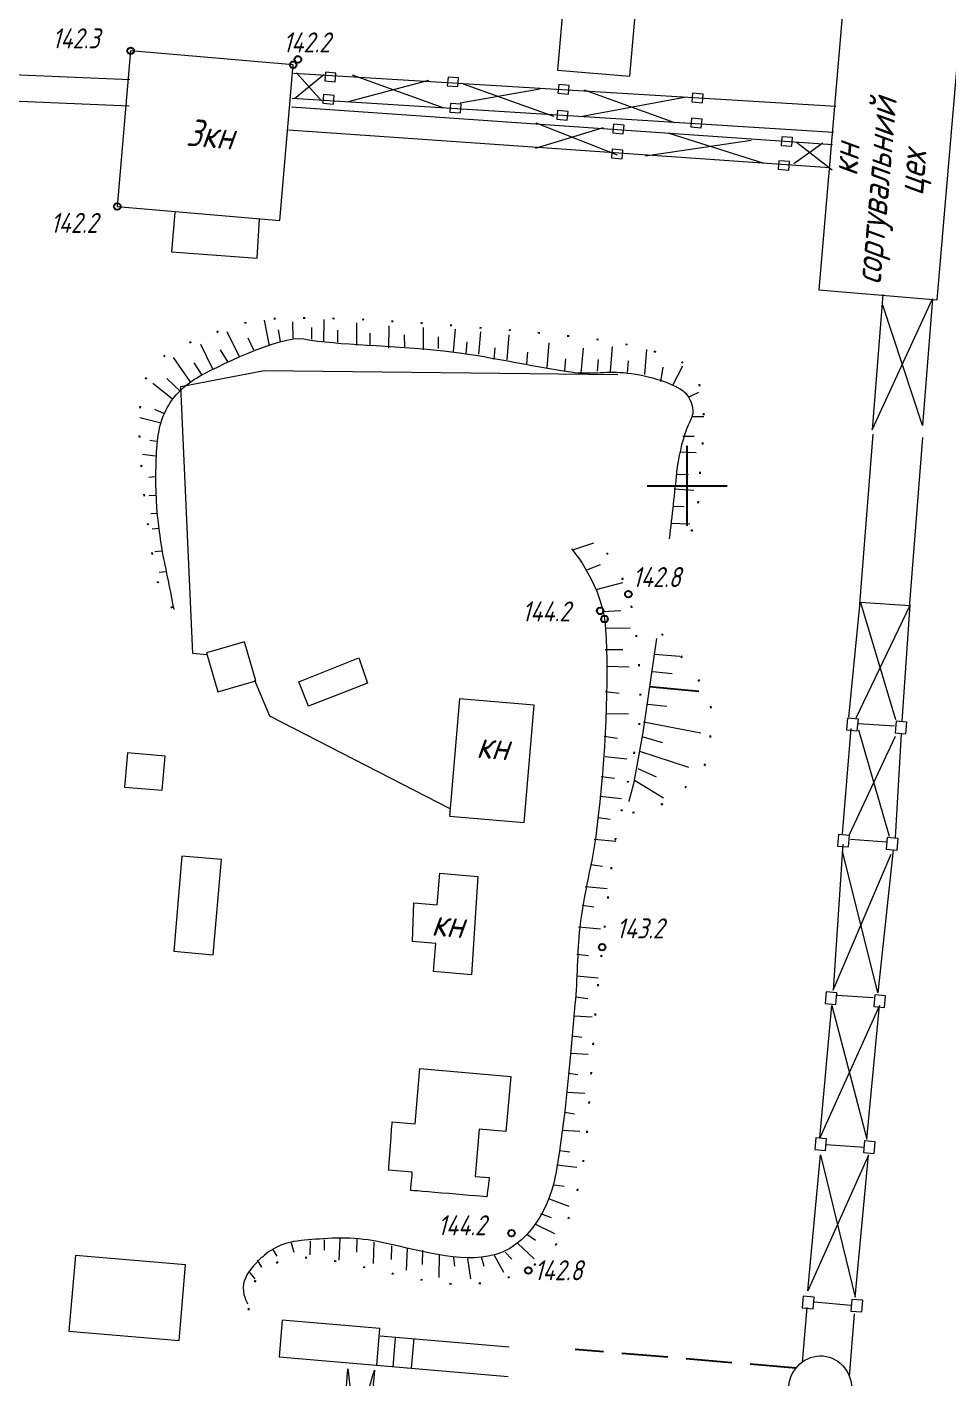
# Model space of a CAD drawing. Header units: millimetres. Extents: x 0 to 841, y 0 to 594.
# Drawn here: x 605.1 to 655.2, y 213.6 to 287.1 of the extents above; entities that cross this region are included whole.
import ezdxf
from ezdxf.lldxf.tags import DXFTag

# ---------------------------------------------------------------- set-up
doc = ezdxf.new("R2010")
doc.units = ezdxf.units.MM
doc.linetypes.add('AHIDDEN4', pattern=[7, 5, -2])
doc.linetypes.add('KONTUR', pattern=[1.5, 0, -1.5])
for name, color, linetype in [('00_доповнення_топоплан', 7, 'Continuous'), ('0_завод', 7, 'Continuous'), ('кресты', 7, 'Continuous'), ('ПИКЕТЫ', 7, 'Continuous'), ('РЕЛЬЕФ', 7, 'Continuous')]:
    doc.layers.add(name, color=color, linetype=linetype)
doc.styles.add('Такие дела', font='GOST_A.TTF', dxfattribs={"oblique": 15})
tags = doc.linetypes.add('New Line37', pattern=[0.8, 0.5, -0.3]).pattern_tags.tags
tags[6:7] = [DXFTag(74, 4), DXFTag(75, 0), DXFTag(340, '0'), DXFTag(46, 1.0), DXFTag(50, 0.0), DXFTag(44, 0.0), DXFTag(45, 0.0)]
tags[4:5] = [DXFTag(74, 4), DXFTag(75, 0), DXFTag(340, '0'), DXFTag(46, 1.0), DXFTag(50, 0.0), DXFTag(44, 0.0), DXFTag(45, 0.0)]

msp = doc.modelspace()

# ---------------------------------------------------------------- linework, layer by layer
at = {"layer": '00_доповнення_топоплан', "color": 7, "linetype": 'AHIDDEN4', "lineweight": -3, "ltscale": 0.5, "flags": 128}
msp.add_lwpolyline([(646.882, 214.154), (634.871, 215.17)], dxfattribs=at)
at = {"layer": '00_доповнення_топоплан', "color": 7, "linetype": 'Continuous'}
for centre in [(610.692, 285.797), (619.53, 285.038), (609.965, 277.325), (637.766, 256.244), (636.468, 254.895), (636.338, 237.054)]:
    msp.add_circle(centre, 0.181, dxfattribs=at)
at = {"layer": '0_завод', "lineweight": 15}
for p, q in [((634.262, 288.877), (633.907, 284.745)), ((637.848, 284.407), (638.203, 288.539)), ((649.435, 288.091), (648.123, 272.803)), ((654.556, 272.251), (655.869, 287.538)), ((610.692, 285.797), (609.965, 277.325)), ((619.53, 285.038), (610.692, 285.797)), ((618.803, 276.566), (619.53, 285.038)), ((621.286, 284.624), (621.246, 284.154)), ((621.861, 284.575), (621.286, 284.624)), ((621.821, 284.104), (621.861, 284.575)), ((627.955, 284.368), (627.914, 283.897)), ((628.53, 284.318), (627.955, 284.368)), ((633.907, 284.745), (637.848, 284.407)), ((633.907, 284.745), (633.907, 284.745)), ((621.246, 284.154), (621.821, 284.104)), ((621.246, 284.154), (621.246, 284.154)), ((627.914, 283.897), (628.49, 283.848)), ((627.914, 283.897), (627.914, 283.897)), ((628.49, 283.848), (628.53, 284.318)), ((633.978, 283.956), (633.938, 283.486)), ((634.553, 283.907), (633.978, 283.956)), ((634.513, 283.436), (634.553, 283.907)), ((621.183, 283.421), (621.142, 282.951)), ((621.142, 282.951), (621.718, 282.901)), ((621.142, 282.951), (621.142, 282.951)), ((621.758, 283.372), (621.183, 283.421)), ((621.718, 282.901), (621.758, 283.372)), ((628.095, 282.933), (628.055, 282.463)), ((628.67, 282.884), (628.095, 282.933)), ((628.63, 282.413), (628.67, 282.884)), ((633.938, 283.486), (634.513, 283.436)), ((633.938, 283.486), (633.938, 283.486)), ((641.261, 283.489), (641.22, 283.019)), ((641.22, 283.019), (641.796, 282.969)), ((641.22, 283.019), (641.22, 283.019)), ((641.836, 283.44), (641.261, 283.489)), ((641.796, 282.969), (641.836, 283.44)), ((628.055, 282.463), (628.63, 282.413)), ((628.055, 282.463), (628.055, 282.463)), ((633.909, 282.54), (633.869, 282.069)), ((634.484, 282.49), (633.909, 282.54)), ((634.444, 282.02), (634.484, 282.49)), ((641.196, 282.125), (641.156, 281.654)), ((641.772, 282.076), (641.196, 282.125)), ((633.869, 282.069), (634.444, 282.02)), ((633.869, 282.069), (633.869, 282.069)), ((636.954, 281.804), (636.914, 281.334)), ((637.529, 281.755), (636.954, 281.804)), ((637.489, 281.284), (637.529, 281.755)), ((641.156, 281.654), (641.731, 281.605)), ((641.156, 281.654), (641.156, 281.654)), ((641.731, 281.605), (641.772, 282.076)), ((636.914, 281.334), (637.489, 281.284)), ((636.914, 281.334), (636.914, 281.334)), ((646.115, 281.123), (646.075, 280.653)), ((646.075, 280.653), (646.65, 280.603)), ((646.075, 280.653), (646.075, 280.653)), ((646.691, 281.074), (646.115, 281.123)), ((646.65, 280.603), (646.691, 281.074)), ((636.89, 280.44), (636.849, 279.969)), ((636.849, 279.969), (637.425, 279.92)), ((636.849, 279.969), (636.849, 279.969)), ((637.465, 280.391), (636.89, 280.44)), ((637.425, 279.92), (637.465, 280.391)), ((645.951, 279.82), (645.91, 279.35)), ((645.91, 279.35), (646.486, 279.3)), ((645.91, 279.35), (645.91, 279.35)), ((646.526, 279.771), (645.951, 279.82)), ((646.486, 279.3), (646.526, 279.771)), ((609.965, 277.325), (618.803, 276.566)), ((609.965, 277.325), (609.965, 277.325)), ((648.123, 272.803), (654.556, 272.251)), ((648.123, 272.803), (648.123, 272.803)), ((614.825, 270.272), (614.825, 270.272)), ((628.583, 250.55), (628.035, 244.177)), ((632.638, 250.202), (628.583, 250.55)), ((632.091, 243.829), (632.638, 250.202)), ((649.686, 249.503), (649.632, 248.872)), ((650.276, 249.453), (649.686, 249.503)), ((650.221, 248.821), (650.276, 249.453)), ((652.333, 249.334), (652.279, 248.702)), ((652.922, 249.284), (652.333, 249.334)), ((652.868, 248.652), (652.922, 249.284)), ((649.632, 248.872), (650.221, 248.821)), ((649.632, 248.872), (649.632, 248.872)), ((652.279, 248.702), (652.868, 248.652)), ((652.279, 248.702), (652.279, 248.702)), ((610.525, 247.613), (610.366, 245.758)), ((612.573, 247.438), (610.525, 247.613)), ((612.413, 245.582), (612.573, 247.438)), ((610.366, 245.758), (612.413, 245.582)), ((610.366, 245.758), (610.366, 245.758)), ((628.035, 244.177), (632.091, 243.829)), ((628.035, 244.177), (628.035, 244.177)), ((649.201, 243.181), (649.147, 242.549)), ((649.791, 243.13), (649.201, 243.181)), ((649.147, 242.549), (649.736, 242.499)), ((649.147, 242.549), (649.147, 242.549)), ((649.736, 242.499), (649.791, 243.13)), ((651.848, 243.012), (651.794, 242.38)), ((652.438, 242.961), (651.848, 243.012)), ((652.383, 242.329), (652.438, 242.961)), ((613.481, 241.999), (613.037, 236.824)), ((615.627, 241.815), (613.481, 241.999)), ((615.182, 236.64), (615.627, 241.815)), ((651.794, 242.38), (652.383, 242.329)), ((651.794, 242.38), (651.794, 242.38)), ((613.037, 236.824), (615.182, 236.64)), ((613.037, 236.824), (613.037, 236.824)), ((648.524, 234.618), (648.47, 233.987)), ((649.114, 234.568), (648.524, 234.618)), ((649.059, 233.936), (649.114, 234.568)), ((651.171, 234.449), (651.117, 233.817)), ((651.76, 234.398), (651.171, 234.449)), ((651.706, 233.767), (651.76, 234.398)), ((648.47, 233.987), (649.059, 233.936)), ((648.47, 233.987), (648.47, 233.987)), ((651.117, 233.817), (651.706, 233.767)), ((651.117, 233.817), (651.117, 233.817)), ((647.959, 226.683), (647.904, 226.051)), ((648.548, 226.632), (647.959, 226.683)), ((648.494, 226), (648.548, 226.632)), ((650.605, 226.513), (650.551, 225.882)), ((651.195, 226.463), (650.605, 226.513)), ((651.141, 225.831), (651.195, 226.463)), ((647.904, 226.051), (648.494, 226)), ((647.904, 226.051), (647.904, 226.051)), ((650.551, 225.882), (651.141, 225.831)), ((650.551, 225.882), (650.551, 225.882)), ((607.685, 220.282), (607.332, 216.168)), ((613.675, 219.767), (607.685, 220.282)), ((613.322, 215.654), (613.675, 219.767)), ((647.276, 218.063), (647.222, 217.431)), ((647.866, 218.012), (647.276, 218.063)), ((647.812, 217.38), (647.866, 218.012)), ((649.923, 217.894), (649.869, 217.262)), ((650.513, 217.843), (649.923, 217.894)), ((650.459, 217.211), (650.513, 217.843)), ((647.222, 217.431), (647.812, 217.38)), ((647.222, 217.431), (647.222, 217.431)), ((649.869, 217.262), (650.459, 217.211)), ((649.869, 217.262), (649.869, 217.262)), ((607.332, 216.168), (613.322, 215.654)), ((607.332, 216.168), (607.332, 216.168))]:
    msp.add_line(p, q, dxfattribs=at)
msp.add_lwpolyline([(639.301, 253.837), (638.553, 248.723), (638.048, 245.934), (637.786, 244.985), (637.771, 244.954)], dxfattribs=at)
msp.add_ellipse((648.199, 212.998), major_axis=(0.156, 1.818), ratio=0.941158, dxfattribs=at)
for points in [[(610.656, 284.213), (610.656, 284.213), (592.347, 284.992), (592.347, 284.992)], [(649.049, 282.768), (649.049, 282.768), (619.542, 284.563), (619.542, 284.563)], [(619.598, 283.204), (619.598, 283.204), (621.193, 284.506), (621.193, 284.506)], [(621.071, 283.078), (621.071, 283.078), (619.717, 284.588), (619.717, 284.588)], [(627.691, 282.689), (627.691, 282.689), (622.763, 284.461), (622.763, 284.461)], [(622.551, 283.041), (622.551, 283.041), (626.921, 284.194), (626.921, 284.194)], [(628.615, 282.97), (628.615, 282.97), (632.95, 283.722), (632.95, 283.722)], [(633.72, 282.217), (633.72, 282.217), (628.792, 283.989), (628.792, 283.989)], [(640.3, 281.877), (640.3, 281.877), (635.372, 283.649), (635.372, 283.649)], [(610.605, 282.776), (610.605, 282.776), (592.295, 283.555), (592.295, 283.555)], [(648.927, 281.356), (648.927, 281.356), (619.478, 283.199), (619.478, 283.199)], [(635.16, 282.228), (635.16, 282.228), (640.824, 283.271), (640.824, 283.271)], [(648.869, 280.676), (648.869, 280.676), (619.438, 282.728), (619.438, 282.728)], [(648.709, 279.425), (648.709, 279.425), (619.277, 281.478), (619.277, 281.478)], [(632.719, 280.504), (632.719, 280.504), (636.412, 281.626), (636.412, 281.626)], [(637.182, 280.121), (637.182, 280.121), (632.745, 281.851), (632.745, 281.851)], [(638.707, 280.08), (638.707, 280.08), (644.445, 280.937), (644.445, 280.937)], [(645.145, 279.663), (645.145, 279.663), (639.938, 281.323), (639.938, 281.323)], [(646.764, 279.659), (646.764, 279.659), (648.344, 280.782), (648.344, 280.782)], [(648.846, 279.3), (648.846, 279.3), (646.908, 280.815), (646.908, 280.815)], [(613.098, 277.003), (613.098, 277.003), (612.914, 274.859), (612.914, 274.859)], [(612.914, 274.859), (612.914, 274.859), (617.573, 274.512), (617.573, 274.512)], [(617.947, 271.152), (617.947, 271.152), (618.223, 269.758), (618.223, 269.758)], [(621.204, 271.177), (621.204, 271.177), (621.191, 269.96), (621.191, 269.96)], [(615.917, 270.535), (615.917, 270.535), (616.59, 269.167), (616.59, 269.167)], [(618.724, 270.629), (618.724, 270.629), (618.82, 269.981), (618.82, 269.981)], [(619.49, 271.05), (619.49, 271.05), (619.505, 270.166), (619.505, 270.166)], [(620.529, 270.748), (620.529, 270.748), (620.534, 270.108), (620.534, 270.108)], [(621.945, 270.596), (621.945, 270.596), (621.951, 269.956), (621.951, 269.956)], [(622.983, 270.994), (622.983, 270.994), (622.97, 269.777), (622.97, 269.777)], [(623.697, 270.446), (623.697, 270.446), (623.702, 269.806), (623.702, 269.806)], [(624.735, 270.844), (624.735, 270.844), (624.721, 269.627), (624.721, 269.627)], [(626.612, 270.744), (626.612, 270.744), (626.599, 269.527), (626.599, 269.527)], [(628.338, 270.656), (628.338, 270.656), (628.235, 269.447), (628.235, 269.447)], [(629.725, 270.507), (629.725, 270.507), (629.621, 269.298), (629.621, 269.298)], [(614.27, 267.994), (615.226, 268.557), (618.863, 270.353), (620.115, 270.126)], [(614.488, 269.835), (614.488, 269.835), (615.161, 268.468), (615.161, 268.468)], [(617.074, 270.192), (617.074, 270.192), (617.382, 269.526), (617.382, 269.526)], [(620.115, 270.126), (622.017, 269.782), (624.854, 269.791), (627.704, 269.48)], [(625.574, 270.345), (625.574, 270.345), (625.58, 269.705), (625.58, 269.705)], [(627.421, 270.248), (627.421, 270.248), (627.427, 269.608), (627.427, 269.608)], [(628.979, 269.962), (628.979, 269.962), (628.924, 269.327), (628.924, 269.327)], [(630.503, 269.648), (630.503, 269.648), (630.448, 269.013), (630.448, 269.013)], [(631.262, 270.345), (631.262, 270.345), (631.146, 268.984), (631.146, 268.984)], [(633.446, 269.913), (633.446, 269.913), (633.329, 268.553), (633.329, 268.553)], [(636.885, 269.707), (636.885, 269.707), (636.768, 268.347), (636.768, 268.347)], [(612.996, 269.11), (612.996, 269.11), (613.919, 267.813), (613.919, 267.813)], [(615.557, 269.53), (615.557, 269.53), (615.985, 268.854), (615.985, 268.854)], [(627.704, 269.48), (630.066, 269.222), (632.384, 268.648), (634.659, 268.33)], [(632.277, 269.405), (632.277, 269.405), (632.222, 268.77), (632.222, 268.77)], [(634.339, 269.041), (634.339, 269.041), (634.284, 268.406), (634.284, 268.406)], [(635.304, 269.627), (635.304, 269.627), (635.188, 268.266), (635.188, 268.266)], [(636.126, 269.011), (636.126, 269.011), (636.071, 268.376), (636.071, 268.376)], [(637.754, 268.933), (637.754, 268.933), (637.7, 268.298), (637.7, 268.298)], [(638.753, 269.547), (638.753, 269.547), (638.636, 268.187), (638.636, 268.187)], [(614.128, 268.83), (614.128, 268.83), (614.557, 268.154), (614.557, 268.154)], [(639.637, 268.586), (639.637, 268.586), (639.508, 267.803), (639.508, 267.803)], [(640.712, 268.638), (640.712, 268.638), (640.192, 267.621), (640.192, 267.621)], [(611.903, 267.712), (611.903, 267.712), (612.958, 266.89), (612.958, 266.89)], [(612.461, 265.917), (612.789, 266.772), (613.43, 267.5), (614.27, 267.994)], [(612.656, 267.982), (612.656, 267.982), (613.386, 267.28), (613.386, 267.28)], [(614.083, 253.013), (614.083, 253.013), (613.413, 267.53), (613.413, 267.53)], [(641.576, 267.204), (641.576, 267.204), (641.061, 266.959), (641.061, 266.959)], [(611.994, 266.303), (611.994, 266.303), (612.522, 266.075), (612.522, 266.075)], [(611.195, 265.854), (611.195, 265.854), (612.358, 265.571), (612.358, 265.571)], [(612.065, 262.733), (612.084, 263.819), (612.088, 264.948), (612.461, 265.917)], [(641.863, 265.882), (641.863, 265.882), (641.247, 265.893), (641.247, 265.893)], [(611.728, 264.62), (611.728, 264.62), (612.088, 264.559), (612.088, 264.559)], [(641.34, 264.815), (641.34, 264.815), (640.724, 264.826), (640.724, 264.826)], [(651.069, 264.948), (651.069, 264.948), (650.333, 255.696), (650.333, 255.696)], [(653.774, 264.774), (653.774, 264.774), (653.037, 255.522), (653.037, 255.522)], [(611.329, 263.862), (611.329, 263.862), (612.051, 263.77), (612.051, 263.77)], [(641.451, 263.94), (641.451, 263.94), (640.589, 263.972), (640.589, 263.972)], [(611.678, 262.614), (611.678, 262.614), (612.045, 262.644), (612.045, 262.644)], [(612.556, 257.909), (612.545, 257.964), (612.023, 260.266), (612.065, 262.733)], [(641.038, 262.74), (641.038, 262.74), (640.422, 262.751), (640.422, 262.751)], [(611.683, 261.609), (611.683, 261.609), (612.05, 261.638), (612.05, 261.638)], [(641.335, 261.88), (641.335, 261.88), (640.262, 261.961), (640.262, 261.961)], [(640.796, 261), (640.796, 261), (640.18, 261.01), (640.18, 261.01)], [(611.781, 260.626), (611.781, 260.626), (612.148, 260.655), (612.148, 260.655)], [(641.116, 260.046), (641.116, 260.046), (640.071, 260.093), (640.071, 260.093)], [(611.862, 259.796), (611.862, 259.796), (612.229, 259.826), (612.229, 259.826)], [(634.666, 258.729), (634.741, 258.596), (636.376, 256.77), (636.53, 254.337)], [(635.868, 259.013), (635.868, 259.013), (634.728, 258.646), (634.728, 258.646)], [(612, 258.566), (612, 258.566), (612.367, 258.596), (612.367, 258.596)], [(613.058, 255.419), (612.89, 256.249), (612.723, 257.079), (612.556, 257.909)], [(612.238, 257.449), (612.238, 257.449), (612.606, 257.479), (612.606, 257.479)], [(636.241, 257.836), (636.241, 257.836), (635.497, 257.543), (635.497, 257.543)], [(637.453, 256.868), (637.453, 256.868), (635.988, 256.486), (635.988, 256.486)], [(649.756, 249.559), (649.756, 249.559), (650.369, 255.811), (650.369, 255.811)], [(650.369, 255.811), (650.369, 255.811), (653.068, 255.638), (653.068, 255.638)], [(652.319, 249.406), (652.319, 249.406), (650.42, 255.781), (650.42, 255.781)], [(653.083, 255.674), (653.083, 255.674), (652.64, 249.343), (652.64, 249.343)], [(637.365, 255.342), (637.365, 255.342), (636.339, 255.289), (636.339, 255.289)], [(636.53, 254.337), (636.704, 251.591), (636.541, 247.567), (636.036, 243.407)], [(637.866, 254.392), (637.866, 254.392), (636.542, 254.386), (636.542, 254.386)], [(614.814, 252.95), (614.814, 252.95), (614.083, 253.013), (614.083, 253.013)], [(614.823, 253.048), (614.823, 253.048), (615.427, 250.93), (615.427, 250.93)], [(619.846, 251.486), (619.846, 251.486), (623.101, 252.78), (623.101, 252.78)], [(623.101, 252.78), (623.101, 252.78), (623.573, 251.412), (623.573, 251.412)], [(637.463, 253.216), (637.463, 253.216), (636.507, 253.223), (636.507, 253.223)], [(640.561, 252.864), (640.561, 252.864), (639.182, 252.971), (639.182, 252.971)], [(637.814, 252.279), (637.814, 252.279), (636.601, 252.307), (636.601, 252.307)], [(640.14, 251.912), (640.14, 251.912), (639.1, 252.021), (639.1, 252.021)], [(615.427, 250.93), (615.427, 250.93), (617.493, 251.54), (617.493, 251.54)], [(637.259, 250.836), (637.259, 250.836), (636.526, 250.931), (636.526, 250.931)], [(639.865, 250.144), (639.865, 250.144), (638.825, 250.253), (638.825, 250.253)], [(628.07, 244.566), (628.07, 244.566), (618.261, 249.614), (618.261, 249.614)], [(637.766, 249.713), (637.766, 249.713), (636.553, 249.741), (636.553, 249.741)], [(641.714, 248.687), (641.714, 248.687), (638.588, 249.284), (638.588, 249.284)], [(650.288, 249.215), (650.288, 249.215), (652.251, 249.085), (652.251, 249.085)], [(637.179, 248.402), (637.179, 248.402), (636.446, 248.497), (636.446, 248.497)], [(639.633, 248.155), (639.633, 248.155), (638.519, 248.487), (638.519, 248.487)], [(649.875, 248.944), (649.875, 248.944), (649.403, 243.221), (649.403, 243.221)], [(649.793, 243.17), (649.793, 243.17), (652.295, 248.515), (652.295, 248.515)], [(651.966, 243.068), (651.966, 243.068), (650.303, 248.849), (650.303, 248.849)], [(652.607, 248.646), (652.607, 248.646), (652.287, 243.005), (652.287, 243.005)], [(641.061, 246.828), (641.061, 246.828), (638.389, 247.695), (638.389, 247.695)], [(637.687, 247.279), (637.687, 247.279), (636.502, 247.391), (636.502, 247.391)], [(637.013, 246.213), (637.013, 246.213), (636.28, 246.308), (636.28, 246.308)], [(639.288, 246.301), (639.288, 246.301), (638.308, 246.744), (638.308, 246.744)], [(639.683, 245.154), (639.683, 245.154), (638.099, 246.113), (638.099, 246.113)], [(637.394, 245.122), (637.394, 245.122), (636.209, 245.234), (636.209, 245.234)], [(636.779, 243.987), (636.779, 243.987), (636.131, 244.075), (636.131, 244.075)], [(636.036, 243.407), (635.819, 241.619), (635.333, 239.995), (635.124, 238.124)], [(637.086, 242.794), (637.086, 242.794), (635.902, 242.906), (635.902, 242.906)], [(649.43, 242.645), (649.43, 242.645), (648.908, 234.712), (648.908, 234.712)], [(649.843, 242.917), (649.843, 242.917), (651.806, 242.786), (651.806, 242.786)], [(652.162, 242.347), (652.162, 242.347), (651.331, 234.557), (651.331, 234.557)], [(627.367, 239.359), (627.367, 239.359), (627.514, 241.065), (627.514, 241.065)], [(627.514, 241.065), (627.514, 241.065), (629.584, 240.888), (629.584, 240.888)], [(636.365, 241.43), (636.365, 241.43), (635.718, 241.518), (635.718, 241.518)], [(629.584, 240.888), (629.584, 240.888), (629.234, 235.54), (629.234, 235.54)], [(636.607, 240.222), (636.607, 240.222), (635.422, 240.334), (635.422, 240.334)], [(626.096, 239.468), (626.096, 239.468), (627.367, 239.359), (627.367, 239.359)], [(635.895, 239.224), (635.895, 239.224), (635.248, 239.312), (635.248, 239.312)], [(635.124, 238.124), (634.968, 236.727), (634.998, 235.336), (634.862, 233.943)], [(636.246, 238.028), (636.246, 238.028), (635.061, 238.14), (635.061, 238.14)], [(635.603, 236.571), (635.603, 236.571), (634.955, 236.658), (634.955, 236.658)], [(636.124, 235.359), (636.124, 235.359), (634.94, 235.472), (634.94, 235.472)], [(649.116, 234.445), (649.116, 234.445), (651.079, 234.315), (651.079, 234.315)], [(634.862, 233.943), (634.51, 230.341), (634.368, 227.918), (633.838, 224.828)], [(635.554, 234.242), (635.554, 234.242), (634.907, 234.33), (634.907, 234.33)], [(648.173, 226.672), (648.173, 226.672), (648.827, 233.882), (648.827, 233.882)], [(651.435, 233.876), (651.435, 233.876), (648.173, 226.672), (648.173, 226.672)], [(635.792, 233.25), (635.792, 233.25), (634.84, 233.299), (634.84, 233.299)], [(635.243, 232.13), (635.243, 232.13), (634.703, 232.209), (634.703, 232.209)], [(635.575, 231.216), (635.575, 231.216), (634.622, 231.265), (634.622, 231.265)], [(626.17, 227.448), (626.17, 227.448), (626.427, 230.443), (626.427, 230.443)], [(626.427, 230.443), (626.427, 230.443), (631.364, 230.019), (631.364, 230.019)], [(631.364, 230.019), (631.364, 230.019), (631.107, 227.024), (631.107, 227.024)], [(635.026, 230.097), (635.026, 230.097), (634.485, 230.175), (634.485, 230.175)], [(635.393, 229.093), (635.393, 229.093), (634.44, 229.142), (634.44, 229.142)], [(634.843, 227.974), (634.843, 227.974), (634.303, 228.052), (634.303, 228.052)], [(624.92, 227.555), (624.92, 227.555), (626.17, 227.448), (626.17, 227.448)], [(629.659, 227.148), (629.659, 227.148), (629.439, 224.581), (629.439, 224.581)], [(631.107, 227.024), (631.107, 227.024), (629.659, 227.148), (629.659, 227.148)], [(635.128, 227.021), (635.128, 227.021), (634.176, 227.07), (634.176, 227.07)], [(648.513, 226.313), (648.513, 226.313), (650.603, 226.172), (650.603, 226.172)], [(634.579, 225.901), (634.579, 225.901), (634.039, 225.98), (634.039, 225.98)], [(647.523, 218.353), (647.523, 218.353), (648.225, 225.75), (648.225, 225.75)], [(650.833, 225.744), (650.833, 225.744), (647.523, 218.353), (647.523, 218.353)], [(633.838, 224.828), (633.539, 223.085), (632.443, 220.663), (630.147, 220.237)], [(634.961, 225.069), (634.961, 225.069), (633.864, 225.196), (633.864, 225.196)], [(629.439, 224.581), (629.439, 224.581), (630.196, 224.516), (630.196, 224.516)], [(634.267, 224.027), (634.267, 224.027), (633.727, 224.106), (633.727, 224.106)], [(634.541, 222.945), (634.541, 222.945), (633.468, 223.35), (633.468, 223.35)], [(633.766, 221.457), (633.766, 221.457), (632.704, 221.99), (632.704, 221.99)], [(633.583, 222.336), (633.583, 222.336), (633.011, 222.547), (633.011, 222.547)], [(622.036, 220.023), (622.036, 220.023), (622.086, 221.195), (622.086, 221.195)], [(623.001, 220.458), (623.001, 220.458), (623.014, 221.202), (623.014, 221.202)], [(632.721, 221.093), (632.721, 221.093), (632.246, 221.425), (632.246, 221.425)], [(618.668, 220.247), (618.668, 220.247), (618.434, 220.623), (618.434, 220.623)], [(619.592, 220.448), (619.592, 220.448), (619.433, 220.948), (619.433, 220.948)], [(620.464, 220.309), (620.464, 220.309), (620.477, 221.053), (620.477, 221.053)], [(621.242, 220.566), (621.242, 220.566), (621.24, 221.138), (621.24, 221.138)], [(623.898, 219.841), (623.898, 219.841), (623.947, 221.014), (623.947, 221.014)], [(624.887, 220.059), (624.887, 220.059), (624.9, 220.803), (624.9, 220.803)], [(625.701, 219.492), (625.701, 219.492), (625.751, 220.665), (625.751, 220.665)], [(626.568, 219.785), (626.568, 219.785), (626.585, 220.572), (626.585, 220.572)], [(631.426, 220.081), (631.426, 220.081), (631.063, 220.468), (631.063, 220.468)], [(632.636, 220.106), (632.636, 220.106), (631.75, 220.927), (631.75, 220.927)], [(617.819, 219.65), (617.819, 219.65), (617.585, 220.026), (617.585, 220.026)], [(627.478, 219.08), (627.478, 219.08), (627.493, 220.342), (627.493, 220.342)], [(628.33, 219.698), (628.33, 219.698), (628.276, 220.167), (628.276, 220.167)], [(629.199, 219.019), (629.199, 219.019), (629.027, 220.124), (629.027, 220.124)], [(629.925, 219.691), (629.925, 219.691), (629.768, 220.212), (629.768, 220.212)], [(630.997, 219.361), (630.997, 219.361), (630.486, 220.28), (630.486, 220.28)], [(617.462, 219.011), (617.462, 219.011), (617.181, 219.348), (617.181, 219.348)], [(647.883, 217.754), (647.883, 217.754), (649.866, 217.584), (649.866, 217.584)], [(624.253, 216.317), (624.253, 216.317), (618.935, 216.773), (618.935, 216.773)], [(647.235, 214.479), (647.235, 214.479), (647.491, 217.454), (647.491, 217.454)], [(649.799, 213.693), (649.799, 213.693), (650.058, 217.101), (650.058, 217.101)], [(624.081, 214.319), (624.081, 214.319), (624.253, 216.317), (624.253, 216.317)], [(631.279, 215.289), (631.279, 215.289), (624.273, 215.89), (624.273, 215.89)], [(625.085, 215.829), (625.085, 215.829), (624.946, 214.213), (624.946, 214.213)], [(626.087, 215.774), (626.087, 215.774), (625.948, 214.158), (625.948, 214.158)]]:
    msp.add_open_spline(points, degree=3, dxfattribs=at)
for points, knots in [([(617.573, 274.512), (617.573, 274.512), (617.573, 274.512), (617.705, 276.66), (617.705, 276.66)], [0.6666667, 0.6666667, 0.6666667, 0.6666667, 0.6666667, 1, 1, 1, 1]), ([(613.413, 267.53), (613.413, 267.53), (613.413, 267.53), (617.959, 268.418), (617.959, 268.418)], [0.5, 0.5, 0.5, 0.5, 0.5, 0.75, 0.75, 0.75, 0.75]), ([(617.959, 268.418), (617.959, 268.418), (617.959, 268.418), (637.195, 268.194), (637.195, 268.194)], [0.75, 0.75, 0.75, 0.75, 0.75, 1, 1, 1, 1]), ([(634.659, 268.33), (634.659, 268.33), (635.704, 268.183), (636.489, 268.379), (637.48, 268.294)], [0.53846154, 0.53846154, 0.53846154, 0.53846154, 0.53846155, 0.61538462, 0.61538462, 0.61538462, 0.61538462]), ([(637.48, 268.294), (637.48, 268.294), (638.676, 268.192), (640.037, 267.79), (640.738, 267.307)], [0.61538462, 0.61538462, 0.61538462, 0.61538462, 0.61538463, 0.69230769, 0.69230769, 0.69230769, 0.69230769]), ([(640.738, 267.307), (640.738, 267.307), (640.903, 267.193), (641.245, 266.829), (641.273, 266.193)], [0.69230769, 0.69230769, 0.69230769, 0.69230769, 0.6923077, 0.76923077, 0.76923077, 0.76923077, 0.76923077]), ([(641.273, 266.193), (641.273, 266.193), (641.287, 265.892), (641.045, 265.552), (640.907, 265.157)], [0.76923077, 0.76923077, 0.76923077, 0.76923077, 0.76923078, 0.84615385, 0.84615385, 0.84615385, 0.84615385]), ([(640.907, 265.157), (640.907, 265.157), (640.675, 264.499), (640.479, 263.71), (640.391, 262.855)], [0.84615385, 0.84615385, 0.84615385, 0.84615385, 0.84615386, 0.92307692, 0.92307692, 0.92307692, 0.92307692]), ([(640.391, 262.855), (640.391, 262.855), (640.278, 261.763), (640.141, 260.539), (639.989, 259.255)], [0.92307692, 0.92307692, 0.92307692, 0.92307692, 0.92307693, 1, 1, 1, 1]), ([(653.068, 255.638), (653.068, 255.638), (653.068, 255.638), (650.146, 249.508), (650.146, 249.508)], [0.6666667, 0.6666667, 0.6666667, 0.6666667, 0.6666667, 1, 1, 1, 1]), ([(616.889, 253.658), (616.889, 253.658), (616.889, 253.658), (614.823, 253.048), (614.823, 253.048)], [0.75, 0.75, 0.75, 0.75, 0.75, 1, 1, 1, 1]), ([(617.493, 251.54), (617.493, 251.54), (617.493, 251.54), (616.889, 253.658), (616.889, 253.658)], [0.5, 0.5, 0.5, 0.5, 0.5, 0.75, 0.75, 0.75, 0.75]), ([(618.261, 249.614), (618.261, 249.614), (618.261, 249.614), (617.44, 251.55), (617.44, 251.55)], [0.5, 0.5, 0.5, 0.5, 0.5, 1, 1, 1, 1]), ([(620.371, 250.162), (620.371, 250.162), (620.371, 250.162), (619.846, 251.486), (619.846, 251.486)], [0.75, 0.75, 0.75, 0.75, 0.75, 1, 1, 1, 1]), ([(623.573, 251.412), (623.573, 251.412), (623.573, 251.412), (620.371, 250.162), (620.371, 250.162)], [0.5, 0.5, 0.5, 0.5, 0.5, 0.75, 0.75, 0.75, 0.75]), ([(648.908, 234.712), (648.908, 234.712), (648.908, 234.712), (652.063, 242.102), (652.063, 242.102)], [0.5, 0.5, 0.5, 0.5, 0.5, 1, 1, 1, 1]), ([(651.331, 234.557), (651.331, 234.557), (651.331, 234.557), (649.42, 242.27), (649.42, 242.27)], [0.5, 0.5, 0.5, 0.5, 0.5, 1, 1, 1, 1]), ([(626.025, 237.352), (626.025, 237.352), (626.025, 237.352), (626.096, 239.468), (626.096, 239.468)], [0.875, 0.875, 0.875, 0.875, 0.875, 1, 1, 1, 1]), ([(627.295, 237.243), (627.295, 237.243), (627.295, 237.243), (626.025, 237.352), (626.025, 237.352)], [0.75, 0.75, 0.75, 0.75, 0.75, 0.875, 0.875, 0.875, 0.875]), ([(627.165, 235.718), (627.165, 235.718), (627.165, 235.718), (627.295, 237.243), (627.295, 237.243)], [0.625, 0.625, 0.625, 0.625, 0.625, 0.75, 0.75, 0.75, 0.75]), ([(629.234, 235.54), (629.234, 235.54), (629.234, 235.54), (627.165, 235.718), (627.165, 235.718)], [0.5, 0.5, 0.5, 0.5, 0.5, 0.625, 0.625, 0.625, 0.625]), ([(648.827, 233.882), (648.827, 233.882), (648.827, 233.882), (650.745, 226.614), (650.745, 226.614)], [0.5, 0.5, 0.5, 0.5, 0.5, 0.75, 0.75, 0.75, 0.75]), ([(650.745, 226.614), (650.745, 226.614), (650.745, 226.614), (651.435, 233.876), (651.435, 233.876)], [0.75, 0.75, 0.75, 0.75, 0.75, 1, 1, 1, 1]), ([(624.726, 224.919), (624.726, 224.919), (624.726, 224.919), (624.92, 227.555), (624.92, 227.555)], [0.91666667, 0.91666667, 0.91666667, 0.91666667, 0.91666668, 1, 1, 1, 1]), ([(648.225, 225.75), (648.225, 225.75), (648.225, 225.75), (650.102, 218.008), (650.102, 218.008)], [0.5, 0.5, 0.5, 0.5, 0.5, 0.75, 0.75, 0.75, 0.75]), ([(650.102, 218.008), (650.102, 218.008), (650.102, 218.008), (650.833, 225.744), (650.833, 225.744)], [0.75, 0.75, 0.75, 0.75, 0.75, 1, 1, 1, 1]), ([(626.01, 224.809), (626.01, 224.809), (626.01, 224.809), (624.726, 224.919), (624.726, 224.919)], [0.83333333, 0.83333333, 0.83333333, 0.83333333, 0.83333334, 0.91666667, 0.91666667, 0.91666667, 0.91666667]), ([(625.925, 223.822), (625.925, 223.822), (625.925, 223.822), (626.01, 224.809), (626.01, 224.809)], [0.75, 0.75, 0.75, 0.75, 0.75000001, 0.83333333, 0.83333333, 0.83333333, 0.83333333]), ([(630.196, 224.516), (630.196, 224.516), (630.196, 224.516), (630.072, 223.466), (630.072, 223.466)], [0.58333333, 0.58333333, 0.58333333, 0.58333333, 0.58333334, 0.66666667, 0.66666667, 0.66666667, 0.66666667]), ([(630.072, 223.466), (630.072, 223.466), (630.072, 223.466), (625.925, 223.822), (625.925, 223.822)], [0.66666667, 0.66666667, 0.66666667, 0.66666667, 0.66666668, 0.75, 0.75, 0.75, 0.75]), ([(623.61, 221.124), (623.61, 221.124), (622.278, 221.336), (620.912, 221.172), (619.971, 221.091)], [0.63636364, 0.63636364, 0.63636364, 0.63636364, 0.63636365, 0.72727273, 0.72727273, 0.72727273, 0.72727273]), ([(619.971, 221.091), (619.971, 221.091), (618.806, 220.99), (618.176, 220.511), (617.688, 220.041)], [0.72727273, 0.72727273, 0.72727273, 0.72727273, 0.72727274, 0.81818182, 0.81818182, 0.81818182, 0.81818182]), ([(630.147, 220.237), (630.147, 220.237), (628.198, 219.875), (625.832, 220.769), (623.61, 221.124)], [0.54545455, 0.54545455, 0.54545455, 0.54545455, 0.54545456, 0.63636364, 0.63636364, 0.63636364, 0.63636364]), ([(617.688, 220.041), (617.688, 220.041), (617.257, 219.626), (616.897, 219.153), (616.832, 218.727)], [0.81818182, 0.81818182, 0.81818182, 0.81818182, 0.81818183, 0.90909091, 0.90909091, 0.90909091, 0.90909091]), ([(616.832, 218.727), (616.832, 218.727), (616.748, 218.182), (617.012, 217.723), (617.048, 217.66)], [0.90909091, 0.90909091, 0.90909091, 0.90909091, 0.90909092, 1, 1, 1, 1]), ([(618.935, 216.773), (618.935, 216.773), (618.935, 216.773), (618.763, 214.775), (618.763, 214.775)], [0.5, 0.5, 0.5, 0.5, 0.5, 0.75, 0.75, 0.75, 0.75]), ([(618.763, 214.775), (618.763, 214.775), (618.763, 214.775), (631.228, 213.706), (631.228, 213.706)], [0.75, 0.75, 0.75, 0.75, 0.75, 1, 1, 1, 1]), ([(621.014, 196.667), (621.014, 196.667), (621.014, 196.667), (622.509, 214.117), (622.509, 214.117)], [0.81818182, 0.81818182, 0.81818182, 0.81818182, 0.81818183, 0.90909091, 0.90909091, 0.90909091, 0.90909091]), ([(621.941, 207.469), (621.941, 207.469), (621.941, 207.469), (623.955, 214.049), (623.955, 214.049)], [0.54545455, 0.54545455, 0.54545455, 0.54545455, 0.54545456, 0.63636364, 0.63636364, 0.63636364, 0.63636364]), ([(623.955, 214.049), (623.955, 214.049), (623.955, 214.049), (622.459, 196.543), (622.459, 196.543)], [0.63636364, 0.63636364, 0.63636364, 0.63636364, 0.63636365, 0.72727273, 0.72727273, 0.72727273, 0.72727273]), ([(622.509, 214.117), (622.509, 214.117), (622.509, 214.117), (623.357, 207.32), (623.357, 207.32)], [0.90909091, 0.90909091, 0.90909091, 0.90909091, 0.90909092, 1, 1, 1, 1])]:
    msp.add_open_spline(points, degree=3, knots=knots, dxfattribs=at)
at = {"layer": '0_завод', "linetype": 'New Line37', "lineweight": 15}
for points in [[(651.605, 272.539), (651.605, 272.539), (651.032, 265.183), (651.032, 265.183)], [(651.032, 265.183), (651.032, 265.183), (654.305, 272.307), (654.305, 272.307)]]:
    msp.add_open_spline(points, degree=3, dxfattribs=at)
for points, knots in [([(653.771, 265.411), (653.771, 265.411), (653.771, 265.411), (651.613, 271.96), (651.613, 271.96)], [0.75, 0.75, 0.75, 0.75, 0.75, 1, 1, 1, 1]), ([(654.305, 272.307), (654.305, 272.307), (654.305, 272.307), (653.771, 265.411), (653.771, 265.411)], [0.5, 0.5, 0.5, 0.5, 0.5, 0.75, 0.75, 0.75, 0.75])]:
    msp.add_open_spline(points, degree=3, knots=knots, dxfattribs=at)
at = {"layer": '0_завод'}
msp.add_open_spline([(641.6, 250.952), (641.6, 250.952), (638.906, 251.203), (638.906, 251.203)], degree=3, dxfattribs=at)
at = {"layer": 'кресты', "color": 3, "linetype": 'Continuous'}
for p, q in [((640.971, 259.96), (640.971, 264.316)), ((640.971, 259.96), (640.971, 264.316)), ((638.793, 262.138), (643.149, 262.138)), ((638.793, 262.138), (643.149, 262.138))]:
    msp.add_line(p, q, dxfattribs=at)
at = {"layer": 'ПИКЕТЫ', "color": 7, "linetype": 'Continuous'}
for centre in [(610.692, 285.797), (619.793, 285.328), (609.965, 277.325), (636.233, 255.332), (631.405, 221.497), (632.324, 219.468)]:
    msp.add_circle(centre, 0.181, dxfattribs=at)
at = {"layer": 'РЕЛЬЕФ', "linetype": 'KONTUR', "flags": 128}
for points in [[(612.957, 255.491), (612.851, 255.741), (612.638, 255.933), (612.383, 256.195), (612.314, 256.326), (612.214, 256.687), (611.91, 258.228), (611.547, 260.607), (611.329, 262.583), (611.167, 265.005), (611.194, 266.259), (611.321, 267.231), (611.438, 267.733), (611.623, 268.198), (611.912, 268.629), (612.322, 269.041), (612.874, 269.436), (613.597, 269.815), (614.549, 270.184), (615.1, 270.361), (615.416, 270.517), (616.184, 270.817), (617.094, 271.054), (617.412, 271.112), (618.46, 271.233), (618.639, 271.243), (620.46, 271.279), (622.992, 271.212), (626.462, 271.006), (631.698, 270.576), (632.487, 270.506), (635.688, 270.164), (637.557, 269.858), (638.958, 269.523), (640.067, 269.15), (640.553, 268.942), (640.937, 268.704), (641.25, 268.381), (641.501, 267.964), (641.694, 267.426), (641.821, 266.734), (641.869, 265.842), (641.819, 264.651), (641.679, 263.295), (641.614, 262.295), (641.515, 260.562), (641.405, 260.126), (641.179, 259.636), (640.902, 259.288), (640.589, 259.064), (640.305, 258.968), (640.214, 258.961)], [(617.128, 217.313), (617.106, 217.497), (617.151, 218.047), (617.301, 218.57), (617.54, 219.026), (617.861, 219.41), (618.266, 219.722), (618.771, 219.962), (619.387, 220.119), (619.943, 220.176), (620.445, 220.173), (621.536, 220.048), (623.675, 219.593), (625.989, 219.059), (627.355, 218.82), (628.423, 218.722), (629.241, 218.726), (630.175, 218.825), (630.753, 218.944), (631.565, 219.2), (632.286, 219.535), (632.912, 219.94), (633.437, 220.403), (633.852, 220.905), (634.155, 221.433), (634.571, 222.429), (634.955, 223.612), (635.254, 224.915), (635.481, 226.474), (635.713, 229.583), (635.921, 232.746), (636.142, 235.174), (636.953, 242.269), (636.988, 242.524), (637.793, 246.251), (638.238, 248.324), (638.419, 249.498), (638.456, 250.188), (638.33, 252.828), (638.145, 254.554), (637.907, 255.786), (637.624, 256.701), (637.621, 256.71), (637.528, 256.937), (637.148, 257.689), (636.687, 258.366), (636.083, 259.032), (635.928, 259.196)], [(639.569, 254.092), (640.137, 253.461), (641.024, 252.4), (641.619, 251.522), (642.021, 250.742), (642.229, 250.17), (642.302, 249.728), (642.283, 249.124), (642.22, 248.546), (642.039, 247.182), (642.024, 247.143), (641.862, 246.877), (641.323, 246.203), (640.651, 245.529), (640.03, 245.053), (639.456, 244.75), (638.78, 244.518), (637.834, 244.323), (637.737, 244.284)]]:
    msp.add_lwpolyline(points, dxfattribs=at)

# ---------------------------------------------------------------- texts
at = {"layer": '00_доповнення_топоплан', "color": 7, "linetype": 'Continuous', "style": 'Такие дела', "oblique": 15}
for s, p in [('142.3', (606.428, 285.927)), ('142.2', (618.985, 285.706)), ('142.2', (606.334, 275.892)), ('142.8', (637.997, 256.631)), ('144.2', (631.983, 254.761)), ('143.2', (637.121, 237.527)), ('144.2', (627.4, 221.38)), ('142.8', (632.654, 218.934))]:
    msp.add_text(s, height=1.089, dxfattribs=at).set_placement(p)
at = {"layer": '0_завод', "style": 'Такие дела', "oblique": 15}
for s, height, rotation, p in [('сортувальний', 1.47522, 85, (651.491, 273.062)), ('3кн', 1.4752, 355.0941, (613.68, 280.639)), ('кн', 1.4752, 85, (650.212, 278.969)), ('цех', 1.4752, 85, (653.787, 277.907)), ('кн', 1.4752, 355.0941, (629.478, 247.354)), ('кн', 1.4752, 355.0941, (627.036, 237.682))]:
    msp.add_text(s, height=height, rotation=rotation, dxfattribs=at).set_placement(p)

doc.saveas('drawing.dxf')
